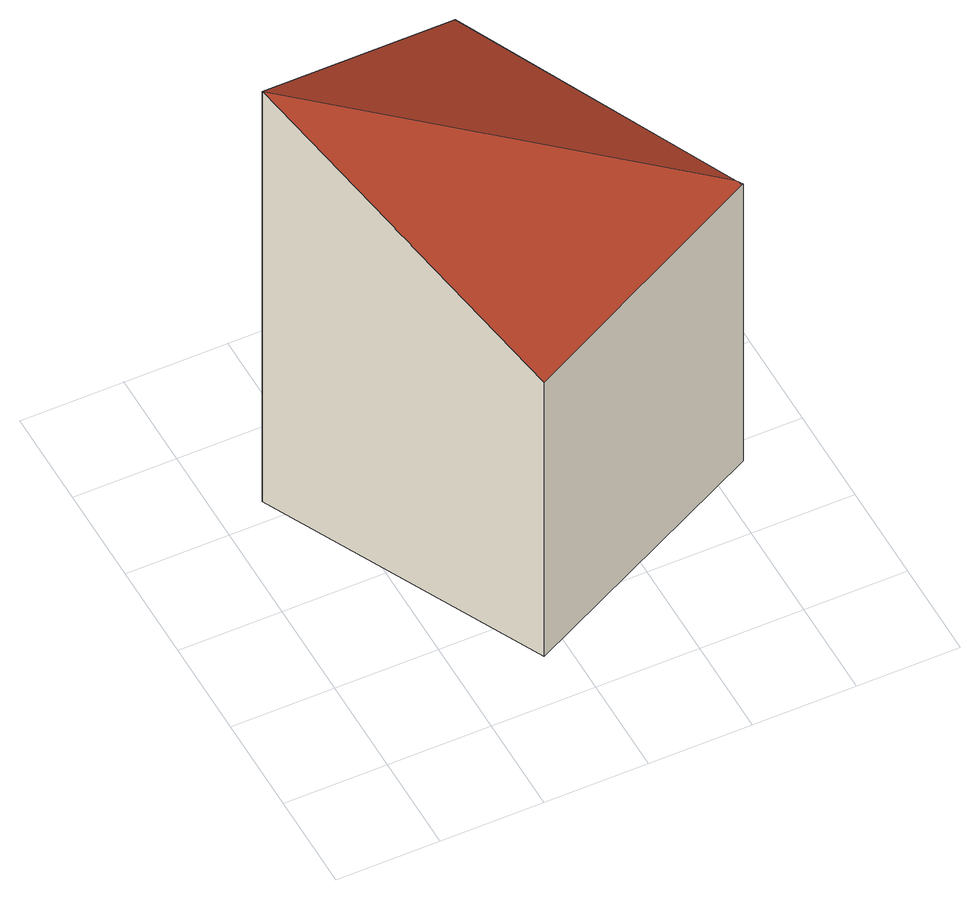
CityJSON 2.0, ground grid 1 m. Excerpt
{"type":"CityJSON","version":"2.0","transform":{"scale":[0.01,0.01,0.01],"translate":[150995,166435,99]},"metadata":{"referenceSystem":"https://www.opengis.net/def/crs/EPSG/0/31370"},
"CityObjects":{
"building1":{"type":"Building","attributes":{"name":"BUILDING","measuredHeight":5.18,"class":"1"},"geometry":[{"type":"MultiSurface","lod":"2","boundaries":[[[0,1,2]],[[2,3,4,0]],[[5,4,3,6]],[[6,3,2,7]],[[8,1,0,4,5]],[[7,2,1,8]],[[7,8,5,6]]],"semantics":{"surfaces":[{"type":"RoofSurface"},{"type":"WallSurface"},{"type":"GroundSurface"}],"values":[0,0,1,1,1,1,2]}}]}
},
"vertices":[
[428,185,369],[295,454,377],[43,322,537],[177,52,365],[432,178,369],[432,178,19],[177,52,19],[43,322,19],[295,454,19]
]}
